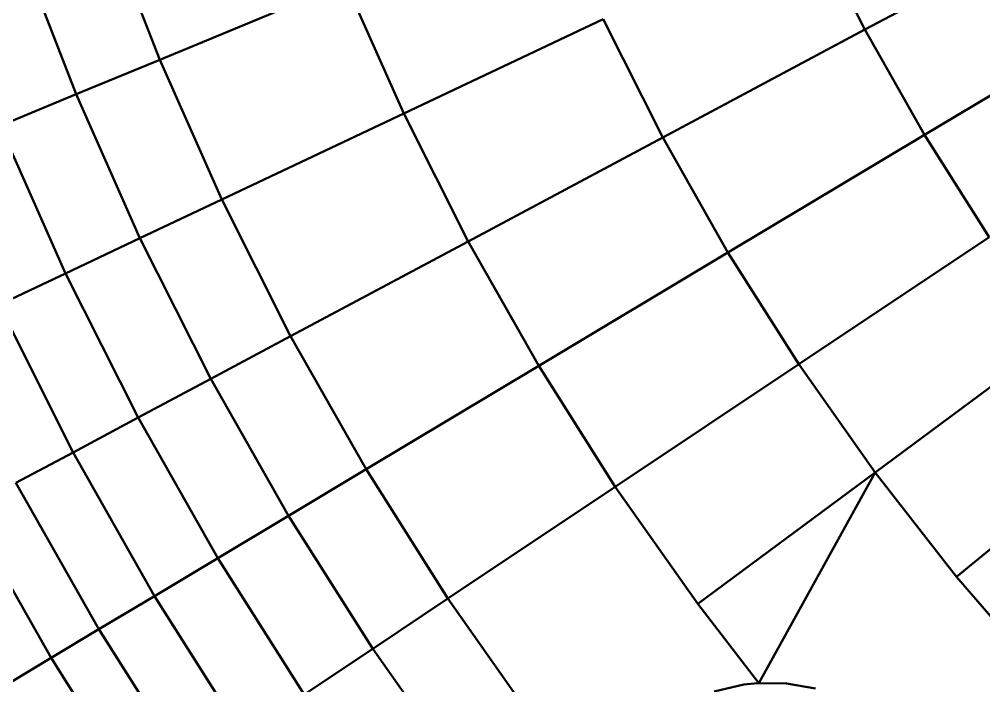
# Model space of a CAD drawing. Header units: millimetres. Extents: x -232 to 1390, y -69 to 653.
# Drawn here: x 102.04 to 123.34, y 89.7 to 104.43 of the extents above; entities that cross this region are included whole.
import ezdxf

# ---------------------------------------------------------------- set-up
doc = ezdxf.new("R2010")
doc.units = ezdxf.units.MM
doc.layers.add('Видимый контур (ГОСТ)', color=7, linetype='Continuous', lineweight=50)

msp = doc.modelspace()

# ---------------------------------------------------------------- linework, layer by layer
at = {"layer": 'Видимый контур (ГОСТ)'}
for p, q in [((103.921, 106.693), (105.138, 103.537)), ((120.711, 104.203), (119.507, 106.593)), ((120.711, 104.203), (125.095, 106.546)), ((102.041, 106.02), (103.293, 102.773)), ((105.138, 103.537), (109.246, 105.239)), ((110.528, 102.346), (109.246, 105.239)), ((110.528, 102.346), (114.935, 104.431)), ((116.25, 101.819), (114.935, 104.431)), ((122.03, 101.874), (126.294, 104.43)), ((116.25, 101.819), (120.711, 104.203)), ((120.711, 104.203), (122.03, 101.874)), ((103.293, 102.773), (105.138, 103.537)), ((106.509, 100.446), (105.138, 103.537)), ((101.611, 102.076), (103.293, 102.773)), ((104.703, 99.592), (103.293, 102.773)), ((106.509, 100.446), (110.528, 102.346)), ((111.951, 99.521), (110.528, 102.346)), ((103.058, 98.813), (101.611, 102.076)), ((117.691, 99.274), (122.03, 101.874)), ((122.03, 101.874), (123.461, 99.613)), ((111.951, 99.521), (116.25, 101.819)), ((116.25, 101.819), (117.691, 99.274)), ((104.703, 99.592), (106.509, 100.446)), ((108.03, 97.425), (106.509, 100.446)), ((103.058, 98.813), (104.703, 99.592)), ((106.268, 96.483), (104.703, 99.592)), ((108.03, 97.425), (111.951, 99.521)), ((111.951, 99.521), (113.51, 96.768)), ((119.256, 96.803), (123.461, 99.613)), ((113.51, 96.768), (117.691, 99.274)), ((117.691, 99.274), (119.256, 96.803)), ((101.584, 98.116), (103.058, 98.813)), ((104.663, 95.625), (103.058, 98.813)), ((103.225, 94.857), (101.584, 98.116)), ((106.268, 96.483), (108.03, 97.425)), ((108.03, 97.425), (109.697, 94.482)), ((120.94, 94.412), (125.003, 97.425)), ((109.697, 94.482), (113.51, 96.768)), ((113.51, 96.768), (115.202, 94.095)), ((115.202, 94.095), (119.256, 96.803)), ((120.94, 94.412), (119.256, 96.803)), ((104.663, 95.625), (106.268, 96.483)), ((106.268, 96.483), (107.983, 93.455)), ((103.225, 94.857), (104.663, 95.625)), ((104.663, 95.625), (106.422, 92.519)), ((122.739, 92.107), (126.649, 95.316)), ((101.963, 94.182), (103.225, 94.857)), ((103.225, 94.857), (105.024, 91.681)), ((107.983, 93.455), (109.697, 94.482)), ((109.697, 94.482), (111.506, 91.625)), ((117.024, 91.508), (120.94, 94.412)), ((118.371, 89.757), (120.94, 94.412)), ((122.739, 92.107), (120.94, 94.412)), ((101.963, 94.182), (103.796, 90.946)), ((111.506, 91.625), (115.202, 94.095)), ((117.024, 91.508), (115.202, 94.095)), ((100.876, 93.601), (102.739, 90.312)), ((106.422, 92.519), (107.983, 93.455)), ((107.983, 93.455), (109.845, 90.515)), ((105.024, 91.681), (106.422, 92.519)), ((106.422, 92.519), (108.331, 89.504)), ((122.739, 92.107), (124.649, 89.893)), ((103.796, 90.946), (105.024, 91.681)), ((105.024, 91.681), (106.976, 88.598)), ((109.845, 90.515), (111.506, 91.625)), ((113.453, 88.86), (111.506, 91.625)), ((117.024, 91.508), (118.371, 89.757)), ((102.739, 90.312), (103.796, 90.946)), ((103.796, 90.946), (105.786, 87.803)), ((108.331, 89.504), (109.845, 90.515)), ((111.849, 87.67), (109.845, 90.515)), ((101.848, 89.778), (102.739, 90.312)), ((102.739, 90.312), (104.761, 87.118)), ((117.388, 89.574), (118.038, 89.725)), ((118.038, 89.725), (118.34, 89.757)), ((118.34, 89.757), (118.371, 89.757)), ((118.371, 89.757), (118.985, 89.75)), ((118.985, 89.75), (119.621, 89.64))]:
    msp.add_line(p, q, dxfattribs=at)

doc.saveas('drawing.dxf')
